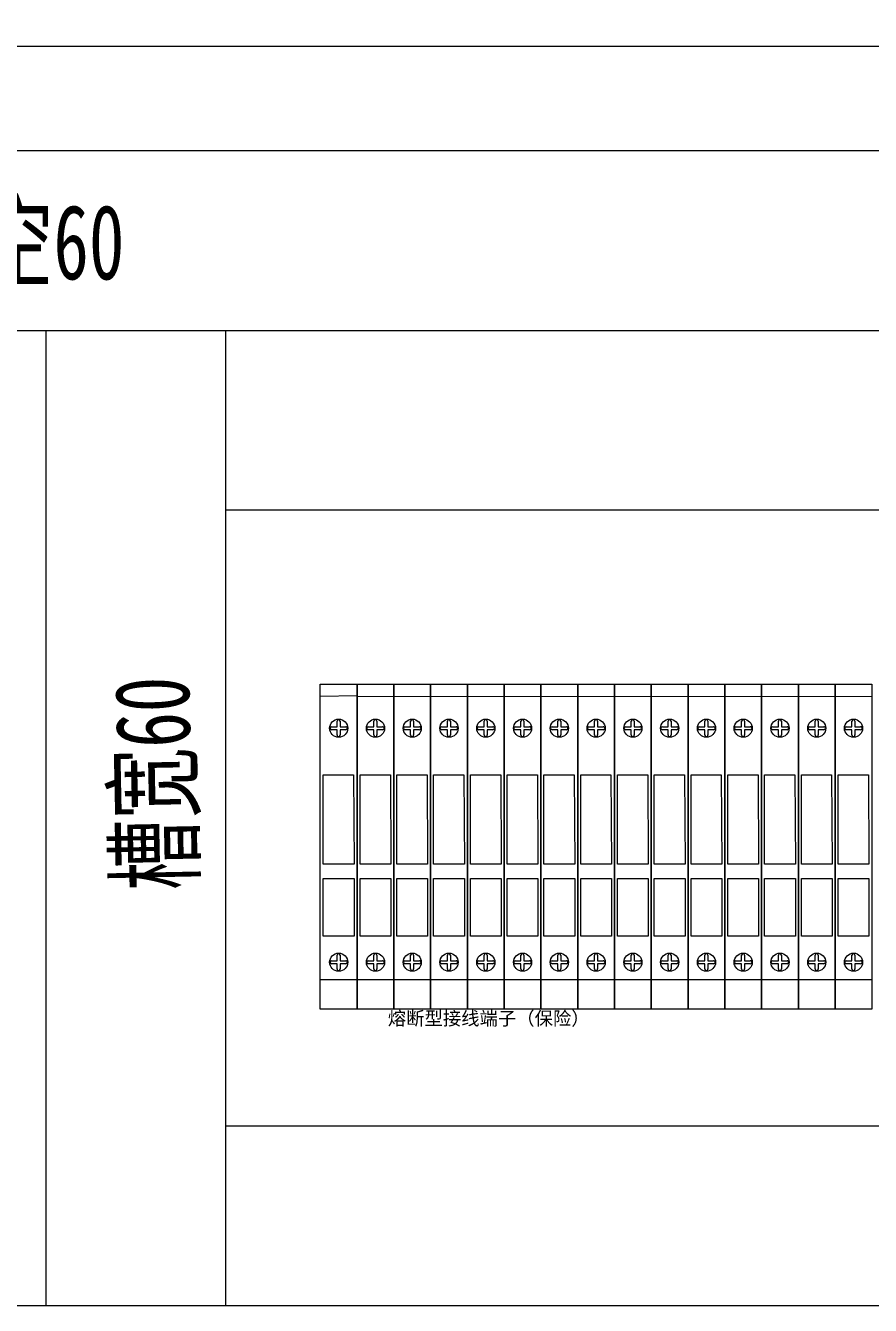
# Model space of a CAD drawing. Extents: x 38255 to 47052, y -6758 to -3353.
# Drawn here: x 43238.9 to 43521.5, y -4747.9 to -4320 of the extents above; entities that cross this region are included whole.
import ezdxf

# ---------------------------------------------------------------- set-up
doc = ezdxf.new("R2010")
doc.units = 0
doc.header["$MEASUREMENT"] = 0
doc.layers.add('frame', color=7, linetype='Continuous', lineweight=15)
doc.layers.add('TEXT', color=2, linetype='Continuous')
doc.styles.add('ST', font='', dxfattribs={"width": 0.8, "height": 300})
doc.styles.get('ST').set_extended_font_data('SimSun')
doc.dimstyles.new('AM_ISO', dxfattribs={"dimtxt": 5.5, "dimasz": 2.5, "dimexe": 1.25, "dimexo": 0.5, "dimgap": 0.5, "dimtad": 1, "dimdsep": 46, "dimtxsty": 'Standard', "dimcen": 0, "dimclrd": 5, "dimclre": 5, "dimclrt": 1, "dimadec": 0, "dimazin": 2, "dimtp": 0.1, "dimtm": 0.1, "dimtfac": 0.71, "dimtmove": 0, "dimatfit": 3, "dimfxl": 1, "dimlwd": -1, "dimlwe": -1, "dimarcsym": 0})

# ---------------------------------------------------------------- blocks, each defined once
blk = doc.blocks.new('*D158')
at = {"layer": 'Defpoints', "color": 0, "lineweight": 0}
for p in [(44638.88, -4326.81), (41758.88, -4361.88), (44638.88, -4361.88)]:
    blk.add_point(p, dxfattribs=at)
at = {"layer": 'frame', "color": 5}
for p, q in [((41758.88, -4361.38), (41758.88, -4325.56)), ((44638.88, -4361.38), (44638.88, -4325.56)), ((41761.38, -4326.81), (44636.38, -4326.81))]:
    blk.add_line(p, q, dxfattribs=at)
at = {"layer": 'frame', "color": 5, "lineweight": 0}
for points in [[(41761.38, -4326.4), (41761.38, -4327.23), (41758.88, -4326.81)], [(44636.38, -4327.23), (44636.38, -4326.4), (44638.88, -4326.81)]]:
    blk.add_solid(points, dxfattribs=at)
at = {"layer": 'frame', "color": 1, "lineweight": 0, "insert": (43203.95, -4323.56), "char_height": 5.5, "attachment_point": 5}
blk.add_mtext('2880', dxfattribs=at)

msp = doc.modelspace()

# ---------------------------------------------------------------- linework, layer by layer
at = {"lineweight": 0}
for p, q in [((43349.776, -4540.11), (43353.676, -4540.11)), ((43362.076, -4540.11), (43365.976, -4540.11)), ((43374.376, -4540.11), (43378.276, -4540.11)), ((43386.676, -4540.11), (43390.576, -4540.11)), ((43398.976, -4540.11), (43402.876, -4540.11)), ((43411.276, -4540.11), (43415.176, -4540.11)), ((43423.576, -4540.11), (43427.476, -4540.11)), ((43435.876, -4540.11), (43439.776, -4540.11)), ((43448.176, -4540.11), (43452.076, -4540.11)), ((43460.476, -4540.11), (43464.376, -4540.11)), ((43472.776, -4540.11), (43476.676, -4540.11)), ((43485.076, -4540.11), (43488.976, -4540.11)), ((43497.376, -4540.11), (43501.276, -4540.11)), ((43509.676, -4540.11), (43513.576, -4540.11)), ((43337.476, -4544.144), (43349.776, -4543.993)), ((43349.776, -4544.293), (43362.076, -4544.142)), ((43362.076, -4544.293), (43374.376, -4544.142)), ((43374.376, -4544.293), (43386.676, -4544.142)), ((43386.676, -4544.293), (43398.976, -4544.142)), ((43398.976, -4544.293), (43411.276, -4544.142)), ((43411.276, -4544.293), (43423.576, -4544.142)), ((43423.576, -4544.293), (43435.876, -4544.142)), ((43435.876, -4544.293), (43448.176, -4544.142)), ((43448.176, -4544.293), (43460.476, -4544.142)), ((43460.476, -4544.293), (43472.776, -4544.142)), ((43472.776, -4544.293), (43485.076, -4544.142)), ((43485.076, -4544.293), (43497.376, -4544.142)), ((43497.376, -4544.293), (43509.676, -4544.142)), ((43509.676, -4544.293), (43521.976, -4544.142)), ((43337.476, -4638.862), (43349.776, -4638.862)), ((43349.776, -4638.862), (43362.076, -4638.862)), ((43362.076, -4638.862), (43374.376, -4638.862)), ((43374.376, -4638.862), (43386.676, -4638.862)), ((43386.676, -4638.862), (43398.976, -4638.862)), ((43398.976, -4638.862), (43411.276, -4638.862)), ((43411.276, -4638.862), (43423.576, -4638.862)), ((43423.576, -4638.862), (43435.876, -4638.862)), ((43435.876, -4638.862), (43448.176, -4638.862)), ((43448.176, -4638.862), (43460.476, -4638.862)), ((43460.476, -4638.862), (43472.776, -4638.862)), ((43472.776, -4638.862), (43485.076, -4638.862)), ((43485.076, -4638.862), (43497.376, -4638.862)), ((43497.376, -4638.862), (43509.676, -4638.862)), ((43509.676, -4638.862), (43521.976, -4638.862))]:
    msp.add_line(p, q, dxfattribs=at)
for points in [[(43337.476, -4540.11), (43349.776, -4540.11), (43349.776, -4648.86), (43337.476, -4648.86)], [(43349.776, -4540.11), (43362.076, -4540.11), (43362.076, -4648.86), (43349.776, -4648.86)], [(43362.076, -4540.11), (43374.376, -4540.11), (43374.376, -4648.86), (43362.076, -4648.86)], [(43374.376, -4540.11), (43386.676, -4540.11), (43386.676, -4648.86), (43374.376, -4648.86)], [(43386.676, -4540.11), (43398.976, -4540.11), (43398.976, -4648.86), (43386.676, -4648.86)], [(43398.976, -4540.11), (43411.276, -4540.11), (43411.276, -4648.86), (43398.976, -4648.86)], [(43411.276, -4540.11), (43423.576, -4540.11), (43423.576, -4648.86), (43411.276, -4648.86)], [(43423.576, -4540.11), (43435.876, -4540.11), (43435.876, -4648.86), (43423.576, -4648.86)], [(43435.876, -4540.11), (43448.176, -4540.11), (43448.176, -4648.86), (43435.876, -4648.86)], [(43448.176, -4540.11), (43460.476, -4540.11), (43460.476, -4648.86), (43448.176, -4648.86)], [(43460.476, -4540.11), (43472.776, -4540.11), (43472.776, -4648.86), (43460.476, -4648.86)], [(43472.776, -4540.11), (43485.076, -4540.11), (43485.076, -4648.86), (43472.776, -4648.86)], [(43485.076, -4540.11), (43497.376, -4540.11), (43497.376, -4648.86), (43485.076, -4648.86)], [(43497.376, -4540.11), (43509.676, -4540.11), (43509.676, -4648.86), (43497.376, -4648.86)], [(43509.676, -4540.11), (43521.976, -4540.11), (43521.976, -4648.86), (43509.676, -4648.86)], [(43338.474, -4570.424), (43348.599, -4570.49), (43348.764, -4600.305), (43338.474, -4600.305)], [(43350.774, -4570.424), (43360.899, -4570.49), (43361.064, -4600.305), (43350.774, -4600.305)], [(43363.074, -4570.424), (43373.199, -4570.49), (43373.364, -4600.305), (43363.074, -4600.305)], [(43375.374, -4570.424), (43385.499, -4570.49), (43385.664, -4600.305), (43375.374, -4600.305)], [(43387.674, -4570.424), (43397.799, -4570.49), (43397.964, -4600.305), (43387.674, -4600.305)], [(43399.974, -4570.424), (43410.099, -4570.49), (43410.264, -4600.305), (43399.974, -4600.305)], [(43412.274, -4570.424), (43422.399, -4570.49), (43422.564, -4600.305), (43412.274, -4600.305)], [(43424.574, -4570.424), (43434.699, -4570.49), (43434.864, -4600.305), (43424.574, -4600.305)], [(43436.874, -4570.424), (43446.999, -4570.49), (43447.164, -4600.305), (43436.874, -4600.305)], [(43449.174, -4570.424), (43459.299, -4570.49), (43459.464, -4600.305), (43449.174, -4600.305)], [(43461.474, -4570.424), (43471.599, -4570.49), (43471.764, -4600.305), (43461.474, -4600.305)], [(43473.774, -4570.424), (43483.899, -4570.49), (43484.064, -4600.305), (43473.774, -4600.305)], [(43486.074, -4570.424), (43496.199, -4570.49), (43496.364, -4600.305), (43486.074, -4600.305)], [(43498.374, -4570.424), (43508.499, -4570.49), (43508.664, -4600.305), (43498.374, -4600.305)], [(43510.674, -4570.424), (43520.799, -4570.49), (43520.964, -4600.305), (43510.674, -4600.305)], [(43338.474, -4605.093), (43348.764, -4605.093), (43348.764, -4624.382), (43338.474, -4624.382)], [(43350.774, -4605.093), (43361.064, -4605.093), (43361.064, -4624.382), (43350.774, -4624.382)], [(43363.074, -4605.093), (43373.364, -4605.093), (43373.364, -4624.382), (43363.074, -4624.382)], [(43375.374, -4605.093), (43385.664, -4605.093), (43385.664, -4624.382), (43375.374, -4624.382)], [(43387.674, -4605.093), (43397.964, -4605.093), (43397.964, -4624.382), (43387.674, -4624.382)], [(43399.974, -4605.093), (43410.264, -4605.093), (43410.264, -4624.382), (43399.974, -4624.382)], [(43412.274, -4605.093), (43422.564, -4605.093), (43422.564, -4624.382), (43412.274, -4624.382)], [(43424.574, -4605.093), (43434.864, -4605.093), (43434.864, -4624.382), (43424.574, -4624.382)], [(43436.874, -4605.093), (43447.164, -4605.093), (43447.164, -4624.382), (43436.874, -4624.382)], [(43449.174, -4605.093), (43459.464, -4605.093), (43459.464, -4624.382), (43449.174, -4624.382)], [(43461.474, -4605.093), (43471.764, -4605.093), (43471.764, -4624.382), (43461.474, -4624.382)], [(43473.774, -4605.093), (43484.064, -4605.093), (43484.064, -4624.382), (43473.774, -4624.382)], [(43486.074, -4605.093), (43496.364, -4605.093), (43496.364, -4624.382), (43486.074, -4624.382)], [(43498.374, -4605.093), (43508.664, -4605.093), (43508.664, -4624.382), (43498.374, -4624.382)], [(43510.674, -4605.093), (43520.964, -4605.093), (43520.964, -4624.382), (43510.674, -4624.382)]]:
    msp.add_lwpolyline(points, close=True, dxfattribs=at)
for points in [[(43343.085, -4554.395), (43343.085, -4552.5)], [(43344.093, -4552.5), (43344.093, -4552.5), (43344.093, -4554.395)], [(43355.385, -4554.395), (43355.385, -4552.5)], [(43356.393, -4552.5), (43356.393, -4552.5), (43356.393, -4554.395)], [(43367.685, -4554.395), (43367.685, -4552.5)], [(43368.693, -4552.5), (43368.693, -4552.5), (43368.693, -4554.395)], [(43379.985, -4554.395), (43379.985, -4552.5)], [(43380.993, -4552.5), (43380.993, -4552.5), (43380.993, -4554.395)], [(43392.285, -4554.395), (43392.285, -4552.5)], [(43393.293, -4552.5), (43393.293, -4552.5), (43393.293, -4554.395)], [(43404.585, -4554.395), (43404.585, -4552.5)], [(43405.593, -4552.5), (43405.593, -4552.5), (43405.593, -4554.395)], [(43416.885, -4554.395), (43416.885, -4552.5)], [(43417.893, -4552.5), (43417.893, -4552.5), (43417.893, -4554.395)], [(43429.185, -4554.395), (43429.185, -4552.5)], [(43430.193, -4552.5), (43430.193, -4552.5), (43430.193, -4554.395)], [(43441.485, -4554.395), (43441.485, -4552.5)], [(43442.493, -4552.5), (43442.493, -4552.5), (43442.493, -4554.395)], [(43453.785, -4554.395), (43453.785, -4552.5)], [(43454.793, -4552.5), (43454.793, -4552.5), (43454.793, -4554.395)], [(43466.085, -4554.395), (43466.085, -4552.5)], [(43467.093, -4552.5), (43467.093, -4552.5), (43467.093, -4554.395)], [(43478.385, -4554.395), (43478.385, -4552.5)], [(43479.393, -4552.5), (43479.393, -4552.5), (43479.393, -4554.395)], [(43490.685, -4554.395), (43490.685, -4552.5)], [(43491.693, -4552.5), (43491.693, -4552.5), (43491.693, -4554.395)], [(43502.985, -4554.395), (43502.985, -4552.5)], [(43503.993, -4552.5), (43503.993, -4552.5), (43503.993, -4554.395)], [(43515.285, -4554.395), (43515.285, -4552.5)], [(43516.293, -4552.5), (43516.293, -4552.5), (43516.293, -4554.395)], [(43341.181, -4554.4), (43342.681, -4554.4), (43343.077, -4554.402)], [(43343.077, -4555.407), (43341.181, -4555.405)], [(43343.091, -4557.177), (43343.085, -4557.177), (43343.085, -4555.399)], [(43344.093, -4554.395), (43345.593, -4554.395), (43345.988, -4554.397)], [(43345.988, -4555.402), (43344.093, -4555.4)], [(43344.093, -4555.4), (43344.093, -4557.177)], [(43353.481, -4554.4), (43354.981, -4554.4), (43355.377, -4554.402)], [(43355.377, -4555.407), (43353.481, -4555.405)], [(43355.391, -4557.177), (43355.385, -4557.177), (43355.385, -4555.399)], [(43356.393, -4554.395), (43357.893, -4554.395), (43358.288, -4554.397)], [(43358.288, -4555.402), (43356.393, -4555.4)], [(43356.393, -4555.4), (43356.393, -4557.177)], [(43365.781, -4554.4), (43367.281, -4554.4), (43367.677, -4554.402)], [(43367.677, -4555.407), (43365.781, -4555.405)], [(43367.691, -4557.177), (43367.685, -4557.177), (43367.685, -4555.399)], [(43368.693, -4554.395), (43370.193, -4554.395), (43370.588, -4554.397)], [(43370.588, -4555.402), (43368.693, -4555.4)], [(43368.693, -4555.4), (43368.693, -4557.177)], [(43378.081, -4554.4), (43379.581, -4554.4), (43379.977, -4554.402)], [(43379.977, -4555.407), (43378.081, -4555.405)], [(43379.991, -4557.177), (43379.985, -4557.177), (43379.985, -4555.399)], [(43380.993, -4554.395), (43382.493, -4554.395), (43382.888, -4554.397)], [(43382.888, -4555.402), (43380.993, -4555.4)], [(43380.993, -4555.4), (43380.993, -4557.177)], [(43390.381, -4554.4), (43391.881, -4554.4), (43392.277, -4554.402)], [(43392.277, -4555.407), (43390.381, -4555.405)], [(43392.291, -4557.177), (43392.285, -4557.177), (43392.285, -4555.399)], [(43393.293, -4554.395), (43394.793, -4554.395), (43395.188, -4554.397)], [(43395.188, -4555.402), (43393.293, -4555.4)], [(43393.293, -4555.4), (43393.293, -4557.177)], [(43402.681, -4554.4), (43404.181, -4554.4), (43404.577, -4554.402)], [(43404.577, -4555.407), (43402.681, -4555.405)], [(43404.591, -4557.177), (43404.585, -4557.177), (43404.585, -4555.399)], [(43405.593, -4554.395), (43407.093, -4554.395), (43407.488, -4554.397)], [(43407.488, -4555.402), (43405.593, -4555.4)], [(43405.593, -4555.4), (43405.593, -4557.177)], [(43414.981, -4554.4), (43416.481, -4554.4), (43416.877, -4554.402)], [(43416.877, -4555.407), (43414.981, -4555.405)], [(43416.891, -4557.177), (43416.885, -4557.177), (43416.885, -4555.399)], [(43417.893, -4554.395), (43419.393, -4554.395), (43419.788, -4554.397)], [(43419.788, -4555.402), (43417.893, -4555.4)], [(43417.893, -4555.4), (43417.893, -4557.177)], [(43427.281, -4554.4), (43428.781, -4554.4), (43429.177, -4554.402)], [(43429.177, -4555.407), (43427.281, -4555.405)], [(43429.191, -4557.177), (43429.185, -4557.177), (43429.185, -4555.399)], [(43430.193, -4554.395), (43431.693, -4554.395), (43432.088, -4554.397)], [(43432.088, -4555.402), (43430.193, -4555.4)], [(43430.193, -4555.4), (43430.193, -4557.177)], [(43439.581, -4554.4), (43441.081, -4554.4), (43441.477, -4554.402)], [(43441.477, -4555.407), (43439.581, -4555.405)], [(43441.491, -4557.177), (43441.485, -4557.177), (43441.485, -4555.399)], [(43442.493, -4554.395), (43443.993, -4554.395), (43444.388, -4554.397)], [(43444.388, -4555.402), (43442.493, -4555.4)], [(43442.493, -4555.4), (43442.493, -4557.177)], [(43451.881, -4554.4), (43453.381, -4554.4), (43453.777, -4554.402)], [(43453.777, -4555.407), (43451.881, -4555.405)], [(43453.791, -4557.177), (43453.785, -4557.177), (43453.785, -4555.399)], [(43454.793, -4554.395), (43456.293, -4554.395), (43456.688, -4554.397)], [(43456.688, -4555.402), (43454.793, -4555.4)], [(43454.793, -4555.4), (43454.793, -4557.177)], [(43464.181, -4554.4), (43465.681, -4554.4), (43466.077, -4554.402)], [(43466.077, -4555.407), (43464.181, -4555.405)], [(43466.091, -4557.177), (43466.085, -4557.177), (43466.085, -4555.399)], [(43467.093, -4554.395), (43468.593, -4554.395), (43468.988, -4554.397)], [(43468.988, -4555.402), (43467.093, -4555.4)], [(43467.093, -4555.4), (43467.093, -4557.177)], [(43476.481, -4554.4), (43477.981, -4554.4), (43478.377, -4554.402)], [(43478.377, -4555.407), (43476.481, -4555.405)], [(43478.391, -4557.177), (43478.385, -4557.177), (43478.385, -4555.399)], [(43479.393, -4554.395), (43480.893, -4554.395), (43481.288, -4554.397)], [(43481.288, -4555.402), (43479.393, -4555.4)], [(43479.393, -4555.4), (43479.393, -4557.177)], [(43488.781, -4554.4), (43490.281, -4554.4), (43490.677, -4554.402)], [(43490.677, -4555.407), (43488.781, -4555.405)], [(43490.691, -4557.177), (43490.685, -4557.177), (43490.685, -4555.399)], [(43491.693, -4554.395), (43493.193, -4554.395), (43493.588, -4554.397)], [(43493.588, -4555.402), (43491.693, -4555.4)], [(43491.693, -4555.4), (43491.693, -4557.177)], [(43501.081, -4554.4), (43502.581, -4554.4), (43502.977, -4554.402)], [(43502.977, -4555.407), (43501.081, -4555.405)], [(43502.991, -4557.177), (43502.985, -4557.177), (43502.985, -4555.399)], [(43503.993, -4554.395), (43505.493, -4554.395), (43505.888, -4554.397)], [(43505.888, -4555.402), (43503.993, -4555.4)], [(43503.993, -4555.4), (43503.993, -4557.177)], [(43513.381, -4554.4), (43514.881, -4554.4), (43515.277, -4554.402)], [(43515.277, -4555.407), (43513.381, -4555.405)], [(43515.291, -4557.177), (43515.285, -4557.177), (43515.285, -4555.399)], [(43516.293, -4554.395), (43517.793, -4554.395), (43518.188, -4554.397)], [(43518.188, -4555.402), (43516.293, -4555.4)], [(43516.293, -4555.4), (43516.293, -4557.177)], [(43341.182, -4632.636), (43342.682, -4632.636), (43343.078, -4632.638)], [(43343.078, -4633.644), (43341.182, -4633.641)], [(43343.086, -4632.631), (43343.086, -4630.737)], [(43343.092, -4635.413), (43343.086, -4635.413), (43343.086, -4633.635)], [(43344.094, -4630.737), (43344.094, -4630.737), (43344.094, -4632.631)], [(43344.094, -4632.631), (43345.594, -4632.631), (43345.99, -4632.633)], [(43345.99, -4633.639), (43344.094, -4633.636)], [(43344.094, -4633.636), (43344.094, -4635.413)], [(43353.482, -4632.636), (43354.982, -4632.636), (43355.378, -4632.638)], [(43355.378, -4633.644), (43353.482, -4633.641)], [(43355.386, -4632.631), (43355.386, -4630.737)], [(43355.392, -4635.413), (43355.386, -4635.413), (43355.386, -4633.635)], [(43356.394, -4630.737), (43356.394, -4630.737), (43356.394, -4632.631)], [(43356.394, -4632.631), (43357.894, -4632.631), (43358.29, -4632.633)], [(43358.29, -4633.639), (43356.394, -4633.636)], [(43356.394, -4633.636), (43356.394, -4635.413)], [(43365.782, -4632.636), (43367.282, -4632.636), (43367.678, -4632.638)], [(43367.678, -4633.644), (43365.782, -4633.641)], [(43367.686, -4632.631), (43367.686, -4630.737)], [(43367.692, -4635.413), (43367.686, -4635.413), (43367.686, -4633.635)], [(43368.694, -4630.737), (43368.694, -4630.737), (43368.694, -4632.631)], [(43368.694, -4632.631), (43370.194, -4632.631), (43370.59, -4632.633)], [(43370.59, -4633.639), (43368.694, -4633.636)], [(43368.694, -4633.636), (43368.694, -4635.413)], [(43378.082, -4632.636), (43379.582, -4632.636), (43379.978, -4632.638)], [(43379.978, -4633.644), (43378.082, -4633.641)], [(43379.986, -4632.631), (43379.986, -4630.737)], [(43379.992, -4635.413), (43379.986, -4635.413), (43379.986, -4633.635)], [(43380.994, -4630.737), (43380.994, -4630.737), (43380.994, -4632.631)], [(43380.994, -4632.631), (43382.494, -4632.631), (43382.89, -4632.633)], [(43382.89, -4633.639), (43380.994, -4633.636)], [(43380.994, -4633.636), (43380.994, -4635.413)], [(43390.382, -4632.636), (43391.882, -4632.636), (43392.278, -4632.638)], [(43392.278, -4633.644), (43390.382, -4633.641)], [(43392.286, -4632.631), (43392.286, -4630.737)], [(43392.292, -4635.413), (43392.286, -4635.413), (43392.286, -4633.635)], [(43393.294, -4630.737), (43393.294, -4630.737), (43393.294, -4632.631)], [(43393.294, -4632.631), (43394.794, -4632.631), (43395.19, -4632.633)], [(43395.19, -4633.639), (43393.294, -4633.636)], [(43393.294, -4633.636), (43393.294, -4635.413)], [(43402.682, -4632.636), (43404.182, -4632.636), (43404.578, -4632.638)], [(43404.578, -4633.644), (43402.682, -4633.641)], [(43404.586, -4632.631), (43404.586, -4630.737)], [(43404.592, -4635.413), (43404.586, -4635.413), (43404.586, -4633.635)], [(43405.594, -4630.737), (43405.594, -4630.737), (43405.594, -4632.631)], [(43405.594, -4632.631), (43407.094, -4632.631), (43407.49, -4632.633)], [(43407.49, -4633.639), (43405.594, -4633.636)], [(43405.594, -4633.636), (43405.594, -4635.413)], [(43414.982, -4632.636), (43416.482, -4632.636), (43416.878, -4632.638)], [(43416.878, -4633.644), (43414.982, -4633.641)], [(43416.886, -4632.631), (43416.886, -4630.737)], [(43416.892, -4635.413), (43416.886, -4635.413), (43416.886, -4633.635)], [(43417.894, -4630.737), (43417.894, -4630.737), (43417.894, -4632.631)], [(43417.894, -4632.631), (43419.394, -4632.631), (43419.79, -4632.633)], [(43419.79, -4633.639), (43417.894, -4633.636)], [(43417.894, -4633.636), (43417.894, -4635.413)], [(43427.282, -4632.636), (43428.782, -4632.636), (43429.178, -4632.638)], [(43429.178, -4633.644), (43427.282, -4633.641)], [(43429.186, -4632.631), (43429.186, -4630.737)], [(43429.192, -4635.413), (43429.186, -4635.413), (43429.186, -4633.635)], [(43430.194, -4630.737), (43430.194, -4630.737), (43430.194, -4632.631)], [(43430.194, -4632.631), (43431.694, -4632.631), (43432.09, -4632.633)], [(43432.09, -4633.639), (43430.194, -4633.636)], [(43430.194, -4633.636), (43430.194, -4635.413)], [(43439.582, -4632.636), (43441.082, -4632.636), (43441.478, -4632.638)], [(43441.478, -4633.644), (43439.582, -4633.641)], [(43441.486, -4632.631), (43441.486, -4630.737)], [(43441.492, -4635.413), (43441.486, -4635.413), (43441.486, -4633.635)], [(43442.494, -4630.737), (43442.494, -4630.737), (43442.494, -4632.631)], [(43442.494, -4632.631), (43443.994, -4632.631), (43444.39, -4632.633)], [(43444.39, -4633.639), (43442.494, -4633.636)], [(43442.494, -4633.636), (43442.494, -4635.413)], [(43451.882, -4632.636), (43453.382, -4632.636), (43453.778, -4632.638)], [(43453.778, -4633.644), (43451.882, -4633.641)], [(43453.786, -4632.631), (43453.786, -4630.737)], [(43453.792, -4635.413), (43453.786, -4635.413), (43453.786, -4633.635)], [(43454.794, -4630.737), (43454.794, -4630.737), (43454.794, -4632.631)], [(43454.794, -4632.631), (43456.294, -4632.631), (43456.69, -4632.633)], [(43456.69, -4633.639), (43454.794, -4633.636)], [(43454.794, -4633.636), (43454.794, -4635.413)], [(43464.182, -4632.636), (43465.682, -4632.636), (43466.078, -4632.638)], [(43466.078, -4633.644), (43464.182, -4633.641)], [(43466.086, -4632.631), (43466.086, -4630.737)], [(43466.092, -4635.413), (43466.086, -4635.413), (43466.086, -4633.635)], [(43467.094, -4630.737), (43467.094, -4630.737), (43467.094, -4632.631)], [(43467.094, -4632.631), (43468.594, -4632.631), (43468.99, -4632.633)], [(43468.99, -4633.639), (43467.094, -4633.636)], [(43467.094, -4633.636), (43467.094, -4635.413)], [(43476.482, -4632.636), (43477.982, -4632.636), (43478.378, -4632.638)], [(43478.378, -4633.644), (43476.482, -4633.641)], [(43478.386, -4632.631), (43478.386, -4630.737)], [(43478.392, -4635.413), (43478.386, -4635.413), (43478.386, -4633.635)], [(43479.394, -4630.737), (43479.394, -4630.737), (43479.394, -4632.631)], [(43479.394, -4632.631), (43480.894, -4632.631), (43481.29, -4632.633)], [(43481.29, -4633.639), (43479.394, -4633.636)], [(43479.394, -4633.636), (43479.394, -4635.413)], [(43488.782, -4632.636), (43490.282, -4632.636), (43490.678, -4632.638)], [(43490.678, -4633.644), (43488.782, -4633.641)], [(43490.686, -4632.631), (43490.686, -4630.737)], [(43490.692, -4635.413), (43490.686, -4635.413), (43490.686, -4633.635)], [(43491.694, -4630.737), (43491.694, -4630.737), (43491.694, -4632.631)], [(43491.694, -4632.631), (43493.194, -4632.631), (43493.59, -4632.633)], [(43493.59, -4633.639), (43491.694, -4633.636)], [(43491.694, -4633.636), (43491.694, -4635.413)], [(43501.082, -4632.636), (43502.582, -4632.636), (43502.978, -4632.638)], [(43502.978, -4633.644), (43501.082, -4633.641)], [(43502.986, -4632.631), (43502.986, -4630.737)], [(43502.992, -4635.413), (43502.986, -4635.413), (43502.986, -4633.635)], [(43503.994, -4630.737), (43503.994, -4630.737), (43503.994, -4632.631)], [(43503.994, -4632.631), (43505.494, -4632.631), (43505.89, -4632.633)], [(43505.89, -4633.639), (43503.994, -4633.636)], [(43503.994, -4633.636), (43503.994, -4635.413)], [(43513.382, -4632.636), (43514.882, -4632.636), (43515.278, -4632.638)], [(43515.278, -4633.644), (43513.382, -4633.641)], [(43515.286, -4632.631), (43515.286, -4630.737)], [(43515.292, -4635.413), (43515.286, -4635.413), (43515.286, -4633.635)], [(43516.294, -4630.737), (43516.294, -4630.737), (43516.294, -4632.631)], [(43516.294, -4632.631), (43517.794, -4632.631), (43518.19, -4632.633)], [(43518.19, -4633.639), (43516.294, -4633.636)], [(43516.294, -4633.636), (43516.294, -4635.413)]]:
    msp.add_lwpolyline(points, dxfattribs=at)
for centre in [(43343.625, -4554.887), (43355.925, -4554.887), (43368.225, -4554.887), (43380.525, -4554.887), (43392.825, -4554.887), (43405.125, -4554.887), (43417.425, -4554.887), (43429.725, -4554.887), (43442.025, -4554.887), (43454.325, -4554.887), (43466.625, -4554.887), (43478.925, -4554.887), (43491.225, -4554.887), (43503.525, -4554.887), (43515.825, -4554.887), (43343.626, -4633.124), (43355.926, -4633.124), (43368.226, -4633.124), (43380.526, -4633.124), (43392.826, -4633.124), (43405.126, -4633.124), (43417.426, -4633.124), (43429.726, -4633.124), (43442.026, -4633.124), (43454.326, -4633.124), (43466.626, -4633.124), (43478.926, -4633.124), (43491.226, -4633.124), (43503.526, -4633.124), (43515.826, -4633.124)]:
    msp.add_circle(centre, 3.036, dxfattribs=at)
for centre, radius, start, end in [((43343.586, -4552.5), 0.501, 0, 180), ((43355.886, -4552.5), 0.501, 0, 180), ((43368.186, -4552.5), 0.501, 0, 180), ((43380.486, -4552.5), 0.501, 0, 180), ((43392.786, -4552.5), 0.501, 0, 180), ((43405.086, -4552.5), 0.501, 0, 180), ((43417.386, -4552.5), 0.501, 0, 180), ((43429.686, -4552.5), 0.501, 0, 180), ((43441.986, -4552.5), 0.501, 0, 180), ((43454.286, -4552.5), 0.501, 0, 180), ((43466.586, -4552.5), 0.501, 0, 180), ((43478.886, -4552.5), 0.501, 0, 180), ((43491.186, -4552.5), 0.501, 0, 180), ((43503.486, -4552.5), 0.501, 0, 180), ((43515.786, -4552.5), 0.501, 0, 180), ((43341.181, -4554.9), 0.501, 90, 270), ((43343.562, -4554.951), 2.25, 257.76427, 257.93591), ((43343.592, -4557.177), 0.501, 177.13099, 4.40977), ((43343.562, -4554.951), 2.25, 283.60485, 283.64369), ((43345.992, -4554.901), 0.501, 269.56238, 89.67132), ((43353.481, -4554.9), 0.501, 90, 270), ((43355.862, -4554.951), 2.25, 257.76427, 257.93591), ((43355.892, -4557.177), 0.501, 177.13099, 4.40977), ((43355.862, -4554.951), 2.25, 283.60485, 283.64369), ((43358.292, -4554.901), 0.501, 269.56238, 89.67132), ((43365.781, -4554.9), 0.501, 90, 270), ((43368.162, -4554.951), 2.25, 257.76427, 257.93591), ((43368.192, -4557.177), 0.501, 177.13099, 4.40977), ((43368.162, -4554.951), 2.25, 283.60485, 283.64369), ((43370.592, -4554.901), 0.501, 269.56238, 89.67132), ((43378.081, -4554.9), 0.501, 90, 270), ((43380.462, -4554.951), 2.25, 257.76427, 257.93591), ((43380.492, -4557.177), 0.501, 177.13099, 4.40977), ((43380.462, -4554.951), 2.25, 283.60485, 283.64369), ((43382.892, -4554.901), 0.501, 269.56238, 89.67132), ((43390.381, -4554.9), 0.501, 90, 270), ((43392.762, -4554.951), 2.25, 257.76427, 257.93591), ((43392.792, -4557.177), 0.501, 177.13099, 4.40977), ((43392.762, -4554.951), 2.25, 283.60485, 283.64369), ((43395.192, -4554.901), 0.501, 269.56238, 89.67132), ((43402.681, -4554.9), 0.501, 90, 270), ((43405.062, -4554.951), 2.25, 257.76427, 257.93591), ((43405.092, -4557.177), 0.501, 177.13099, 4.40977), ((43405.062, -4554.951), 2.25, 283.60485, 283.64369), ((43407.492, -4554.901), 0.501, 269.56238, 89.67132), ((43414.981, -4554.9), 0.501, 90, 270), ((43417.362, -4554.951), 2.25, 257.76427, 257.93591), ((43417.392, -4557.177), 0.501, 177.13099, 4.40977), ((43417.362, -4554.951), 2.25, 283.60485, 283.64369), ((43419.792, -4554.901), 0.501, 269.56238, 89.67132), ((43427.281, -4554.9), 0.501, 90, 270), ((43429.662, -4554.951), 2.25, 257.76427, 257.93591), ((43429.692, -4557.177), 0.501, 177.13099, 4.40977), ((43429.662, -4554.951), 2.25, 283.60485, 283.64369), ((43432.092, -4554.901), 0.501, 269.56238, 89.67132), ((43439.581, -4554.9), 0.501, 90, 270), ((43441.962, -4554.951), 2.25, 257.76427, 257.93591), ((43441.992, -4557.177), 0.501, 177.13099, 4.40977), ((43441.962, -4554.951), 2.25, 283.60485, 283.64369), ((43444.392, -4554.901), 0.501, 269.56238, 89.67132), ((43451.881, -4554.9), 0.501, 90, 270), ((43454.262, -4554.951), 2.25, 257.76427, 257.93591), ((43454.292, -4557.177), 0.501, 177.13099, 4.40977), ((43454.262, -4554.951), 2.25, 283.60485, 283.64369), ((43456.692, -4554.901), 0.501, 269.56238, 89.67132), ((43464.181, -4554.9), 0.501, 90, 270), ((43466.562, -4554.951), 2.25, 257.76427, 257.93591), ((43466.592, -4557.177), 0.501, 177.13099, 4.40977), ((43466.562, -4554.951), 2.25, 283.60485, 283.64369), ((43468.992, -4554.901), 0.501, 269.56238, 89.67132), ((43476.481, -4554.9), 0.501, 90, 270), ((43478.862, -4554.951), 2.25, 257.76427, 257.93591), ((43478.892, -4557.177), 0.501, 177.13099, 4.40977), ((43478.862, -4554.951), 2.25, 283.60485, 283.64369), ((43481.292, -4554.901), 0.501, 269.56238, 89.67132), ((43488.781, -4554.9), 0.501, 90, 270), ((43491.162, -4554.951), 2.25, 257.76427, 257.93591), ((43491.192, -4557.177), 0.501, 177.13099, 4.40977), ((43491.162, -4554.951), 2.25, 283.60485, 283.64369), ((43493.592, -4554.901), 0.501, 269.56238, 89.67132), ((43501.081, -4554.9), 0.501, 90, 270), ((43503.462, -4554.951), 2.25, 257.76427, 257.93591), ((43503.492, -4557.177), 0.501, 177.13099, 4.40977), ((43503.462, -4554.951), 2.25, 283.60485, 283.64369), ((43505.892, -4554.901), 0.501, 269.56238, 89.67132), ((43513.381, -4554.9), 0.501, 90, 270), ((43515.762, -4554.951), 2.25, 257.76427, 257.93591), ((43515.792, -4557.177), 0.501, 177.13099, 4.40977), ((43515.762, -4554.951), 2.25, 283.60485, 283.64369), ((43518.192, -4554.901), 0.501, 269.56238, 89.67132), ((43341.182, -4633.137), 0.501, 90, 270), ((43343.587, -4630.737), 0.501, 0, 180), ((43345.993, -4633.138), 0.501, 269.56238, 89.67132), ((43353.482, -4633.137), 0.501, 90, 270), ((43355.887, -4630.737), 0.501, 0, 180), ((43358.293, -4633.138), 0.501, 269.56238, 89.67132), ((43365.782, -4633.137), 0.501, 90, 270), ((43368.187, -4630.737), 0.501, 0, 180), ((43370.593, -4633.138), 0.501, 269.56238, 89.67132), ((43378.082, -4633.137), 0.501, 90, 270), ((43380.487, -4630.737), 0.501, 0, 180), ((43382.893, -4633.138), 0.501, 269.56238, 89.67132), ((43390.382, -4633.137), 0.501, 90, 270), ((43392.787, -4630.737), 0.501, 0, 180), ((43395.193, -4633.138), 0.501, 269.56238, 89.67132), ((43402.682, -4633.137), 0.501, 90, 270), ((43405.087, -4630.737), 0.501, 0, 180), ((43407.493, -4633.138), 0.501, 269.56238, 89.67132), ((43414.982, -4633.137), 0.501, 90, 270), ((43417.387, -4630.737), 0.501, 0, 180), ((43419.793, -4633.138), 0.501, 269.56238, 89.67132), ((43427.282, -4633.137), 0.501, 90, 270), ((43429.687, -4630.737), 0.501, 0, 180), ((43432.093, -4633.138), 0.501, 269.56238, 89.67132), ((43439.582, -4633.137), 0.501, 90, 270), ((43441.987, -4630.737), 0.501, 0, 180), ((43444.393, -4633.138), 0.501, 269.56238, 89.67132), ((43451.882, -4633.137), 0.501, 90, 270), ((43454.287, -4630.737), 0.501, 0, 180), ((43456.693, -4633.138), 0.501, 269.56238, 89.67132), ((43464.182, -4633.137), 0.501, 90, 270), ((43466.587, -4630.737), 0.501, 0, 180), ((43468.993, -4633.138), 0.501, 269.56238, 89.67132), ((43476.482, -4633.137), 0.501, 90, 270), ((43478.887, -4630.737), 0.501, 0, 180), ((43481.293, -4633.138), 0.501, 269.56238, 89.67132), ((43488.782, -4633.137), 0.501, 90, 270), ((43491.187, -4630.737), 0.501, 0, 180), ((43493.593, -4633.138), 0.501, 269.56238, 89.67132), ((43501.082, -4633.137), 0.501, 90, 270), ((43503.487, -4630.737), 0.501, 0, 180), ((43505.893, -4633.138), 0.501, 269.56238, 89.67132), ((43513.382, -4633.137), 0.501, 90, 270), ((43515.787, -4630.737), 0.501, 0, 180), ((43518.193, -4633.138), 0.501, 269.56238, 89.67132), ((43343.593, -4635.413), 0.501, 177.13099, 4.40977), ((43355.893, -4635.413), 0.501, 177.13099, 4.40977), ((43368.193, -4635.413), 0.501, 177.13099, 4.40977), ((43380.493, -4635.413), 0.501, 177.13099, 4.40977), ((43392.793, -4635.413), 0.501, 177.13099, 4.40977), ((43405.093, -4635.413), 0.501, 177.13099, 4.40977), ((43417.393, -4635.413), 0.501, 177.13099, 4.40977), ((43429.693, -4635.413), 0.501, 177.13099, 4.40977), ((43441.993, -4635.413), 0.501, 177.13099, 4.40977), ((43454.293, -4635.413), 0.501, 177.13099, 4.40977), ((43466.593, -4635.413), 0.501, 177.13099, 4.40977), ((43478.893, -4635.413), 0.501, 177.13099, 4.40977), ((43491.193, -4635.413), 0.501, 177.13099, 4.40977), ((43503.493, -4635.413), 0.501, 177.13099, 4.40977), ((43515.793, -4635.413), 0.501, 177.13099, 4.40977)]:
    msp.add_arc(centre, radius, start, end, dxfattribs=at)
at = {"layer": 'frame', "lineweight": 0}
for p, q in [((43227.288, -4421.876), (44638.884, -4421.876)), ((43245.76, -4747.876), (43245.76, -4421.876)), ((43305.76, -4421.876), (43305.76, -4747.876)), ((43305.76, -4481.876), (44578.884, -4481.876)), ((43305.76, -4687.876), (44578.884, -4687.876))]:
    msp.add_line(p, q, dxfattribs=at)
msp.add_lwpolyline([(44638.884, -4361.876), (41758.884, -4361.876), (41758.884, -4747.876), (44638.884, -4747.876)], close=True, dxfattribs=at)

# ---------------------------------------------------------------- texts
at = {"lineweight": 0, "insert": (43360.044, -4649.665), "char_height": 4.5, "width": 356.40872, "attachment_point": 1}
msp.add_mtext('{\\fSimSun|b0|i0|c134|p2;熔断型接线端子（保险）}', dxfattribs=at)
at = {"layer": 'TEXT', "color": 0, "style": 'ST', "width": 0.7}
msp.add_text('注意留空60', height=24.9787, dxfattribs=at).set_placement((43152.777, -4404.792))
msp.add_text('槽宽60', height=24.9787, rotation=91.16124, dxfattribs=at).set_placement((43294.932, -4608.891))

# ---------------------------------------------------------------- dimensions: what is measured, and where the dimension line sits
at = {"layer": 'frame', "lineweight": 0}
dim = msp.add_linear_dim(base=(44638.884, -4326.814), p1=(41758.884, -4361.876), p2=(44638.884, -4361.876), dimstyle='AM_ISO', dxfattribs=at)
dim.commit()
dim.dimension.update_dxf_attribs({"geometry": '*D158', "text_midpoint": (43203.954, -4326.814), "dimtype": 160})

doc.saveas('drawing.dxf')
